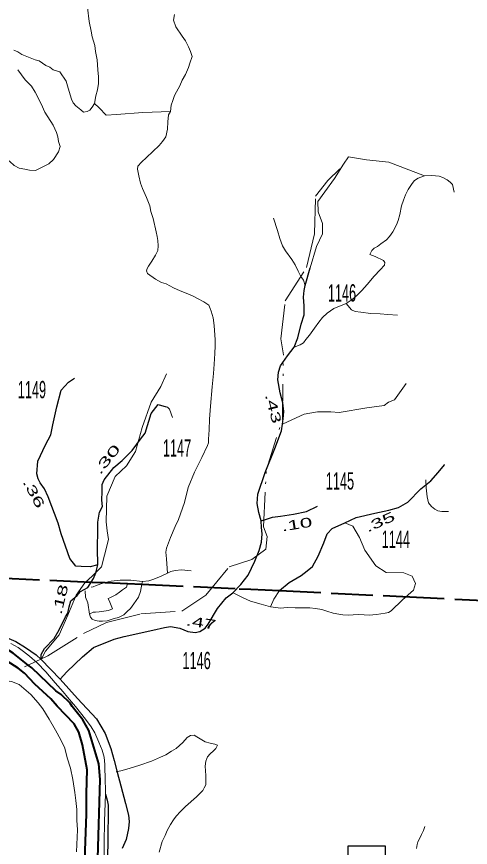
# Model space of a CAD drawing. Extents: x 301878 to 340724, y 234509 to 271929.
# Drawn here: x 331529 to 332711, y 245279 to 247443 of the extents above; entities that cross this region are included whole.
import ezdxf
from ezdxf.enums import TextEntityAlignment as Align

# ---------------------------------------------------------------- set-up
doc = ezdxf.new("R2010")
doc.units = 0
doc.header["$LTSCALE"] = 18
doc.linetypes.add('DASH_DOUBLE_DOT', pattern=[9.2, 5, -1.2, 0.3, -1.2, 0.3, -1.2])
doc.linetypes.add('LONG_DASHED', pattern=[7.5, 6, -1.5])
doc.layers.add('17', color=7, linetype='Continuous')
for name, color, linetype, lineweight in [('31', 7, 'Continuous', 35), ('32', 7, 'Continuous', 25), ('35', 7, 'Continuous', 13), ('44', 7, 'Continuous', 13), ('48', 7, 'LONG_DASHED', 40), ('49', 7, 'LONG_DASHED', 40), ('59', 7, 'DASH_DOUBLE_DOT', 13), ('60', 7, 'Continuous', 40), ('8', 7, 'Continuous', 25)]:
    doc.layers.add(name, color=color, linetype=linetype, lineweight=lineweight)

msp = doc.modelspace()

# ---------------------------------------------------------------- linework, layer by layer
at = {"layer": '31', "lineweight": 25}
msp.add_lwpolyline([(332392.6, 245283.3), (332489.51, 245283.3), (332489.51, 245139.33), (332392.6, 245139.33)], close=True, dxfattribs=at)
at = {"layer": '32'}
for points in [[(332166.28, 246130.3), (332160.04, 246151.31), (332156.12, 246175.38), (332157.8, 246199.45), (332176.26, 246255.43), (332201.43, 246318.12), (332219.3, 246364.32), (332221.54, 246381.68), (332223.22, 246395.67), (332224.89, 246414.7), (332222.66, 246437.1), (332215.94, 246462.85), (332209.8, 246497.25), (332211.47, 246516.85), (332216.51, 246533.64), (332234.97, 246559.39), (332252.31, 246582.34), (332261.79, 246606.17), (332270.18, 246641.99), (332278.01, 246666.62), (332278.01, 246689.57), (332276.89, 246712.53), (332278.01, 246729.88), (332280.66, 246742.91), (332293.92, 246789.07)], [(331740.8, 246015.42), (331720.92, 246010.03), (331697.01, 246010.7), (331683.54, 246012.05), (331668.04, 246031.6), (331645.48, 246095.98), (331637.39, 246123.62), (331611.5, 246192.79), (331602.07, 246213.35), (331590.62, 246229.2), (331585.23, 246239.31), (331582.22, 246252.62), (331584.24, 246284.98), (331604.11, 246327.45), (331617.9, 246353.89), (331623.29, 246380.18), (331633.73, 246426.7), (331645.53, 246469.81), (331664.39, 246491.2), (331679.48, 246501.27)], [(331740.8, 246015.42), (331739.9, 246058.26), (331741.13, 246106.78), (331740.53, 246126.23), (331744.9, 246152.09), (331752.48, 246167.13), (331751.22, 246184.12), (331751.82, 246206.21), (331751.82, 246224.46), (331756.85, 246237.05), (331782.03, 246268.45), (331804.04, 246286.71), (331829.72, 246312.66), (331851.73, 246342.24), (331864.3, 246357.97), (331879.4, 246409.57), (331897.62, 246432.88), (331918.44, 246426.88)], [(332214, 245948.23), (332239.04, 245969.11), (332270.65, 245987.66), (332285.91, 245999.66), (332300.09, 246010.57), (332314.26, 246037.85), (332329.52, 246072.76), (332338.24, 246095.67), (332351.33, 246109.86), (332384.03, 246125.13), (332413.47, 246138.22), (332462.53, 246150.23), (332498.5, 246157.86), (332523.58, 246164.41), (332548.65, 246178.59), (332582.45, 246213.51), (332608.61, 246234.24), (332627.15, 246256.06), (332643.5, 246275.7), (332644.07, 246277.01)], [(332166.28, 246130.3), (332180.27, 246134.35), (332195.72, 246139.06), (332216.54, 246142.08), (332250.12, 246147.46), (332284.37, 246154.52), (332312.58, 246167.96)], [(331642.65, 245717.44), (331659.9, 245736.73), (331700.73, 245775.91), (331729.26, 245799.99), (331782.96, 245821.82), (331809.24, 245828.54), (331883.64, 245845.33), (331914.19, 245852), (331930.41, 245854.8), (331954.46, 245850.32), (331975.16, 245841.93), (331994.18, 245839.13), (332006.48, 245841.93), (332020.47, 245850.32), (332027.74, 245860.96), (332052.35, 245901.27), (332074.68, 245929.05), (332092.02, 245942.49), (332113.27, 245963.76), (332132.29, 245988.39), (332149.63, 246024.78), (332160.69, 246052.48), (332167.4, 246074.32), (332169.08, 246096.15), (332167.4, 246112.38), (332166.28, 246130.3)], [(331592.73, 245768.87), (331593.37, 245781.55), (331602.13, 245797.05), (331626.72, 245823.68), (331639.85, 245846.27), (331656.69, 245879.97), (331662.36, 245889.85), (331666.41, 245906.37), (331670.45, 245921.2), (331686.61, 245935.69), (331695.71, 245945.47), (331714.23, 245955.92), (331729.73, 245979.51), (331735.41, 245994.18), (331740.8, 246015.42)], [(331074.77, 245998.38), (331090.01, 245991.23), (331099.42, 245982.8), (331108.83, 245970.41), (331119.23, 245948.6), (331140.03, 245901.02), (331157.86, 245863.85), (331169.75, 245831.64), (331186.09, 245812.8), (331199.96, 245801.9), (331215.81, 245796.45), (331231.65, 245799.92), (331249.98, 245804.87), (331274.24, 245815.78), (331327.02, 245834.66), (331367.13, 245845.07), (331411.7, 245849.03), (331447.86, 245844.08), (331483.51, 245834.16), (331527.36, 245815.96), (331552.12, 245799.6), (331580.35, 245780.77), (331592.73, 245768.87), (331642.65, 245717.44)], [(331642.65, 245717.44), (331687.62, 245667.12), (331737.15, 245614.58), (331759.43, 245575.92), (331774.78, 245537.26), (331783.65, 245505.41), (331791.08, 245475.67), (331800.49, 245439.49), (331812.87, 245393.39), (331820.3, 245363.16), (331822.28, 245347.3), (331820.3, 245328.47), (331814.36, 245300.2), (331803.96, 245276.41)]]:
    msp.add_lwpolyline(points, dxfattribs=at)
at = {"layer": '35'}
msp.add_line((331856.76, 245972.08), (331855.45, 245964.62), dxfattribs=at)
for points in [[(331714.21, 247466.72), (331718.38, 247430.57), (331722.92, 247405.37), (331726.06, 247390.61), (331732.49, 247367.79), (331734.99, 247351.88), (331739.08, 247330.33), (331741.12, 247304.69), (331742.28, 247286.31), (331742.25, 247269.21), (331739.78, 247252.27), (331735.57, 247237.15), (331732.25, 247216.42)], [(331940.51, 247448.39), (331938.16, 247433.49), (331943.64, 247416.25), (331960.09, 247391.94), (331968.87, 247379.89), (331976.85, 247364.34), (331982.49, 247352.52), (331986.85, 247339.56), (331980.78, 247322.07), (331977.25, 247310.6), (331969.26, 247291.98), (331960.82, 247277.63), (331954.18, 247262.66), (331945.64, 247247.09), (331940.43, 247237.54), (331935.67, 247224.9), (331931.59, 247212.25), (331929.73, 247195.79)], [(331732.25, 247216.42), (331725.97, 247207.58), (331719.51, 247199.29), (331713.33, 247196.26), (331703.54, 247194.22), (331696.21, 247200.63), (331683.32, 247210.74), (331676.34, 247218.58), (331671.92, 247228.07), (331663.3, 247257.08), (331658.6, 247275.12), (331641.36, 247299.42), (331624.12, 247304.91), (331615.53, 247311.38), (331605.32, 247316.04), (331588.08, 247327.65), (331577.11, 247330.78), (331542.66, 247344.29), (331532.45, 247351.17), (331521.49, 247355.87)], [(331532.67, 247304.36), (331551.17, 247278.69), (331567.6, 247261.59), (331577.44, 247246.63), (331593.35, 247215.51), (331602.92, 247194.41), (331624.2, 247160.1), (331632.79, 247141.44), (331636.48, 247130.32), (331638.49, 247118.09), (331642.14, 247104.53), (331637.96, 247091.24), (331625.17, 247070.97), (331613.14, 247059.9), (331578.15, 247042.21), (331562.32, 247042.94), (331550.53, 247045.52), (331535.8, 247048.1), (331522.67, 247055.3), (331511.49, 247065.51), (331492.59, 247080.11)], [(331929.73, 247195.79), (331857.55, 247193.74), (331789.61, 247187.89), (331762.15, 247186.55), (331744.59, 247205.57), (331732.25, 247216.42)], [(331922.2, 245993.47), (331919.34, 246030.78), (331917.54, 246047.94), (331919.76, 246058.88), (331929.91, 246086.56), (331941.92, 246114.81), (331951.19, 246133.35), (331966.21, 246177.39), (331976.21, 246216.65), (331992.92, 246256.91), (332012.06, 246295.29), (332026.02, 246325.86), (332028.73, 246333.05), (332029.03, 246342.2), (332031.14, 246366.55), (332031.59, 246394.59), (332034.09, 246428.7), (332038.39, 246479.17), (332042.14, 246513.8), (332043.63, 246538.18), (332045.89, 246565.52), (332046.65, 246585.61), (332046.62, 246602.1), (332045.19, 246613.16), (332043.76, 246638.86), (332041.41, 246659.03), (332035.95, 246675.74), (332033.18, 246683.17), (332029.86, 246691.83), (332016.75, 246700.27), (332000.63, 246709.36), (331988.68, 246714.66), (331974.9, 246721.27), (331955.03, 246728.74), (331938.23, 246736.7), (331919.12, 246747.15), (331906.44, 246750.63), (331890.93, 246759.16), (331870.11, 246773.97), (331867.34, 246780.8), (331868.8, 246786.81), (331872.7, 246792.78), (331881.15, 246806.5), (331890.84, 246821.98), (331897.36, 246833.99), (331897.85, 246846.18), (331897.15, 246859.62), (331895.68, 246870.02), (331893.06, 246882.33), (331884.62, 246917.44), (331879.19, 246935.88), (331876.15, 246950.67), (331867.15, 246971.76), (331857.01, 246995.32), (331851.46, 247009.59), (331847.92, 247027.99), (331844.29, 247045.83), (331844.57, 247053.75), (331854.11, 247063.75), (331867.34, 247076.09), (331900.22, 247107.21), (331909.16, 247117.91), (331918.12, 247130.35), (331921.93, 247150.34), (331922.63, 247169.24), (331925.1, 247186.86), (331929.73, 247195.79)], [(332293.92, 246789.07), (332310.64, 246844.72), (332326.3, 246877.19), (332326.3, 246904.06), (332315.12, 246934.29), (332314, 246961.16), (332331.9, 246986.91), (332357.63, 247021.61), (332381.12, 247058.56), (332393.43, 247077.59), (332440.41, 247069.75), (332498.59, 247064.16), (332591.66, 247028.15)], [(332610.59, 247029.21), (332591.66, 247028.15), (332574.93, 247021.99), (332565.6, 247016.26), (332559.78, 247008.52), (332548.87, 246992.46), (332542.26, 246978.68), (332536.86, 246964.81), (332532.17, 246950.21), (332527.5, 246927.38), (332523.3, 246912.26), (332518.63, 246900.83), (332508.91, 246882.3), (332500.41, 246870.41), (332492.79, 246861.54), (332478.37, 246851.7), (332469.56, 246844.05), (332460.27, 246840.15), (332454.53, 246833.62), (332449.26, 246823.47), (332463.13, 246818.08), (332484.71, 246808.14), (332488.73, 246802.44), (332487.27, 246795.83), (332476.48, 246783.42), (332460.6, 246766.9), (332442.1, 246745.63), (332428.75, 246729.6), (332416.74, 246718.5), (332407.84, 246709.63), (332400.98, 246705.03), (332387.88, 246695.76)], [(332669.3, 246985.63), (332664.57, 247005.9), (332658.72, 247012.24), (332650.37, 247018), (332639.03, 247023.91), (332630.01, 247027.93), (332610.59, 247029.21)], [(332197.98, 246918.11), (332208.99, 246885.99), (332214.93, 246865.02), (332222.18, 246846.46), (332229.59, 246833.38), (332246.42, 246810.18), (332255.04, 246796.41), (332262.33, 246780.28), (332269.12, 246765.99), (332276.14, 246756.6), (332280.66, 246742.91)], [(332387.88, 246695.76), (332355.66, 246682.87), (332338.16, 246670.71), (332326.18, 246659.55), (332316.52, 246647.12), (332305, 246631.66), (332292.14, 246613.8), (332282.6, 246601.98), (332276.74, 246593.68), (332267.42, 246587.89), (332252.31, 246582.34)], [(332387.88, 246695.76), (332401.9, 246679.4), (332410.83, 246674.76), (332426.04, 246673.6), (332450.91, 246670.25), (332475.84, 246668.73), (332495.93, 246667.35), (332521.44, 246665.19)], [(332221.54, 246381.68), (332246.35, 246392.59), (332278.5, 246407.61), (332313.32, 246414.04), (332347.61, 246413.5), (332369.58, 246411.9), (332441.37, 246424.23), (332486.38, 246430.66), (332498.17, 246439.24), (332513.17, 246445.14), (332544.24, 246487.5)], [(331934.82, 246398.77), (331927.69, 246420.38), (331922.45, 246426.11), (331918.44, 246426.88)], [(332595.14, 246236.64), (332596.21, 246215.83), (332598.98, 246192.54), (332602.09, 246177.15), (332609.62, 246167.12), (332618.52, 246160.66), (332626.84, 246156.11), (332637.17, 246154.5), (332654.27, 246154.53)], [(332384.03, 246125.13), (332404.75, 246116.4), (332422.19, 246086.94), (332436.36, 246053.12), (332464.71, 246012.75), (332491.96, 245995.3), (332537.75, 245994.21), (332559.55, 245985.48), (332568.28, 245966.93), (332562.83, 245949.47), (332534.48, 245924.38), (332504.98, 245895.17)], [(331922.2, 245993.47), (331906.05, 245985.55), (331886.27, 245977.72), (331873.92, 245973.93), (331856.76, 245972.08)], [(331983.98, 245999.75), (331959.08, 246001.89), (331942.59, 246000.67), (331930.89, 245998.04), (331922.2, 245993.47)], [(331817.71, 245966.32), (331815.37, 245957.14), (331805.34, 245950.16), (331797.23, 245944.4), (331787.21, 245937.42), (331780.38, 245934.01), (331772.3, 245929.4), (331767.94, 245927.79), (331771.87, 245917.82), (331779.19, 245901.09), (331768.58, 245896), (331756.36, 245894.66), (331744.14, 245893.26), (331734.35, 245892.4), (331728.81, 245891.97), (331718.87, 245886.85)], [(331855.45, 245964.62), (331852.16, 245945.98), (331846.73, 245930.99), (331834.51, 245913.71), (331825.55, 245901.82), (331817.26, 245893.62), (331808.42, 245884.78), (331794.16, 245878.59), (331783.06, 245875.33), (331764.59, 245869.3), (331752.98, 245868.51), (331743.83, 245868.87), (331734.11, 245870.46), (331726.31, 245873.78), (331721.67, 245879.42), (331718.87, 245886.85)], [(331760.07, 245968.91), (331753.53, 245967.41), (331736.58, 245961.77), (331728.84, 245957.9), (331723.32, 245956.84)], [(331856.76, 245972.08), (331826.98, 245975.03), (331799, 245975.4), (331775.41, 245972.41), (331760.07, 245968.91)], [(331718.87, 245886.85), (331714.48, 245916.27), (331708.96, 245931.14), (331707.71, 245947.63)], [(332190.21, 245906.12), (332166.07, 245912.52), (332138.36, 245920.87), (332119.74, 245929.47), (332095.21, 245941.35)], [(332214, 245948.23), (332199.46, 245926.28), (332190.21, 245906.12)], [(332504.98, 245895.17), (332497.54, 245891.18), (332488.89, 245889.05), (332466.88, 245886.18), (332447.89, 245884.48), (332434.54, 245884.93), (332418.69, 245885.54), (332393.06, 245884.66), (332379.04, 245885.18), (332368.15, 245886.79), (332354.16, 245889.14), (332337.34, 245894.6), (332324.08, 245899.38), (332307.71, 245901.85), (332293.17, 245903.59), (332273.03, 245903.07), (332254.74, 245903.74), (332234.01, 245903.92), (332216.91, 245902.73), (332204.81, 245904.38), (332190.21, 245906.12)], [(331409.62, 245669.41), (331454.61, 245698.27), (331475.55, 245709.1), (331489.17, 245714.06), (331498.53, 245714.37), (331515.48, 245711.9), (331535.9, 245703.79), (331566.04, 245677.7), (331585.31, 245656.24), (331597.56, 245639.93), (331614.23, 245613.69), (331630.26, 245585.01), (331643.89, 245559.5), (331654.68, 245537.77), (331661.08, 245513.11), (331669.19, 245485.4), (331675.43, 245455.87), (331680.89, 245422.7), (331683.15, 245401.25), (331685.98, 245377.96), (331686.13, 245349.92), (331687.66, 245325.41), (331684.88, 245268.2)], [(331900.56, 245267.1), (331908, 245294.38), (331915.77, 245310.66), (331921.62, 245323.28), (331929.94, 245338.91), (331938.23, 245351.5), (331945.12, 245360.49), (331955.85, 245372.99), (331968.99, 245386.07), (331997.73, 245410.94), (332013.98, 245427.58), (332017.82, 245434.13), (332021.69, 245442), (332021.96, 245452.97), (332021.75, 245466.38), (332020.59, 245491.41), (332022.11, 245503.57), (332024.77, 245510.85), (332026.08, 245515.03), (332033.61, 245522.8), (332042.35, 245530.51), (332047.96, 245537.04), (332052.47, 245546.09), (332045.89, 245548.68), (332033.12, 245550.87), (332020.44, 245554.23), (332012.06, 245559.35), (331998.25, 245567.06), (331991.64, 245572.06), (331981.85, 245570.5), (331973.83, 245565.23), (331961.92, 245552.76), (331944.42, 245537.37), (331932.62, 245529.75), (331917.81, 245520.39), (331904.19, 245514.02), (331880.17, 245504.33), (331849.99, 245493.51), (331835.88, 245489.03), (331816.25, 245482.84), (331800.92, 245479), (331788.61, 245475.95)], [(332571.06, 245276.13), (332572.55, 245287.07), (332573.99, 245293.74), (332577.58, 245299.96), (332584.23, 245312.95), (332589.38, 245323.22), (332592.7, 245333.46)]]:
    msp.add_lwpolyline(points, dxfattribs=at)
at = {"layer": '44'}
for points in [[(331760.34, 245418), (331760.38, 245419.29), (331759.44, 245465.8), (331758.92, 245480.37), (331758.62, 245495.28), (331757.15, 245514.63), (331752.34, 245532.65), (331743.32, 245553.55), (331732.62, 245577.76), (331723.41, 245593.3), (331708.93, 245613.36), (331682.69, 245646), (331661.66, 245670.57), (331650.69, 245684.41), (331629.9, 245708.33), (331605.52, 245736.65), (331582.38, 245760.33), (331563.09, 245777.86), (331547.11, 245789.99), (331532.85, 245800.29), (331513.71, 245810.1)], [(331758.11, 245346.68), (331758.13, 245348.12), (331760.34, 245418)], [(331757.33, 245292.56), (331758.1, 245346.35), (331758.11, 245346.68)], [(331756.4, 245169.41), (331756.63, 245180.3), (331757.21, 245231.53), (331757.33, 245292.56)]]:
    msp.add_lwpolyline(points, dxfattribs=at)
at = {"layer": '44', "lineweight": 25}
msp.add_lwpolyline([(331760.34, 245418), (331764.68, 245402.13), (331767.24, 245389.21), (331767.39, 245375.8), (331767.85, 245355.65), (331766.84, 245322.94), (331766.81, 245293.47), (331766.08, 245257.38), (331766.72, 245240.98), (331766.3, 245225.44), (331765.5, 245213.06), (331764.77, 245203.86), (331763.25, 245194.74), (331761.91, 245187.4), (331756.4, 245169.41)], dxfattribs=at)
at = {"layer": '48'}
for points in [[(331076.2, 245997.79), (331076.27, 245999.65), (331725, 245970.48), (331760.07, 245968.91), (331817.71, 245966.32), (331855.45, 245964.62), (332108.65, 245953.23)], [(332108.65, 245953.23), (332139.56, 245951.85), (332214, 245948.23), (332535.45, 245932.63)], [(332535.45, 245932.63), (333663.38, 245877.87), (334085.33, 245857.39)]]:
    msp.add_lwpolyline(points, dxfattribs=at)
at = {"layer": '49'}
for points in [[(331076.2, 245997.79), (331076.27, 245999.65), (331725, 245970.48), (331760.07, 245968.91), (331817.71, 245966.32), (331855.45, 245964.62), (332108.65, 245953.23)], [(332108.65, 245953.23), (332139.56, 245951.85), (332214, 245948.23), (332535.45, 245932.63)], [(332535.45, 245932.63), (333663.38, 245877.87), (334085.33, 245857.39)]]:
    msp.add_lwpolyline(points, dxfattribs=at)
at = {"layer": '59'}
for points in [[(331593.97, 245770.73), (331610.38, 245778.53), (331703.62, 245836.7), (331763.06, 245865.53), (331852.69, 245887.77), (331959.69, 245894.62), (332021.84, 245936.41), (332082.5, 246010.23), (332141.62, 246029.08), (332178.22, 246056.36), (332181.56, 246089.3), (332172.12, 246114.5), (332179.44, 246261.42), (332221.5, 246395.66), (332224.22, 246562.67), (332217.84, 246603.81), (332228.5, 246702.66), (332284.56, 246789.56), (332305, 246878.2), (332308.03, 246975.19), (332339.75, 247016.58), (332371.44, 247046.95)], [(331919.53, 246512.58), (331904.41, 246480.14), (331879.22, 246438.89), (331856.22, 246372.56), (331838.84, 246310.28), (331815.03, 246273.27), (331786.03, 246245.58), (331764.16, 246194.45), (331762.5, 246127.38), (331764.75, 246103.5), (331768.25, 246081.41), (331757.69, 246040.28), (331749.94, 246010.02), (331726.56, 245986.42), (331706.5, 245968.8), (331684.66, 245936.59), (331662.75, 245884.25), (331640.28, 245833.16), (331604.66, 245790.42), (331593.97, 245770.73)], [(331549.92, 245749.77), (331559.41, 245754.29), (331593.97, 245770.73)]]:
    msp.add_lwpolyline(points, dxfattribs=at)
at = {"layer": '60'}
msp.add_line((331568.69, 245746.84), (331559.41, 245754.29), dxfattribs=at)
for points in [[(331559.41, 245754.29), (331520.54, 245785.52), (331474.98, 245813.84), (331455.13, 245821.73), (331443.54, 245822.67), (331376.58, 245805.89), (331351.93, 245799.28), (331303.02, 245774.54), (331280.67, 245762.48), (331270.26, 245741.98), (331257.43, 245721.03)], [(331705.72, 245224.08), (331711.36, 245366.03), (331711.13, 245419.76), (331713.06, 245481.35), (331701.06, 245546.92), (331691.11, 245579.63), (331678.93, 245601.28), (331634.63, 245647.18), (331618.1, 245666.02), (331576.55, 245704.57), (331549.4, 245732.82), (331533.36, 245746.15), (331481.87, 245778.18)], [(331740.79, 245251.7), (331746.48, 245456.47), (331742.89, 245497.46), (331717.4, 245583.71), (331701.25, 245611.64), (331673.63, 245646.61), (331668.41, 245655.32), (331645.34, 245677.39), (331631.52, 245686.96), (331568.69, 245746.84)]]:
    msp.add_lwpolyline(points, dxfattribs=at)

# ---------------------------------------------------------------- texts
at = {"layer": '17'}
for s, rotation, width, p in [('.43', 284.61, 1.7, (332185.93, 246419.41)), ('.30', 51.274, 1.9, (331773.85, 246282.23)), ('.36', 298.054, 1.75, (331563.12, 246195.74)), ('.10', 9.097, 1.75, (332260.85, 246108.67)), ('.35', 23.979, 1.75, (332480.58, 246115.93)), ('.18', 76.25, 1.7, (331654.85, 245922.25)), ('.47', 351.628, 1.7, (332007.92, 245852.27))]:
    msp.add_text(s, height=25, rotation=rotation, dxfattribs=dict(at, width=width)).set_placement(p, align=Align.CENTER)
at = {"layer": '8', "width": 0.55}
for s, p in [('1146', (332376.84, 246701.11)), ('1149', (331569.13, 246449.24)), ('1147', (331947.01, 246297.11)), ('1145', (332371.49, 246211.41)), ('1144', (332517.05, 246059.56)), ('1146', (331998.1, 245743.61))]:
    msp.add_text(s, height=45, dxfattribs=at).set_placement(p, align=Align.CENTER)

doc.saveas('drawing.dxf')
